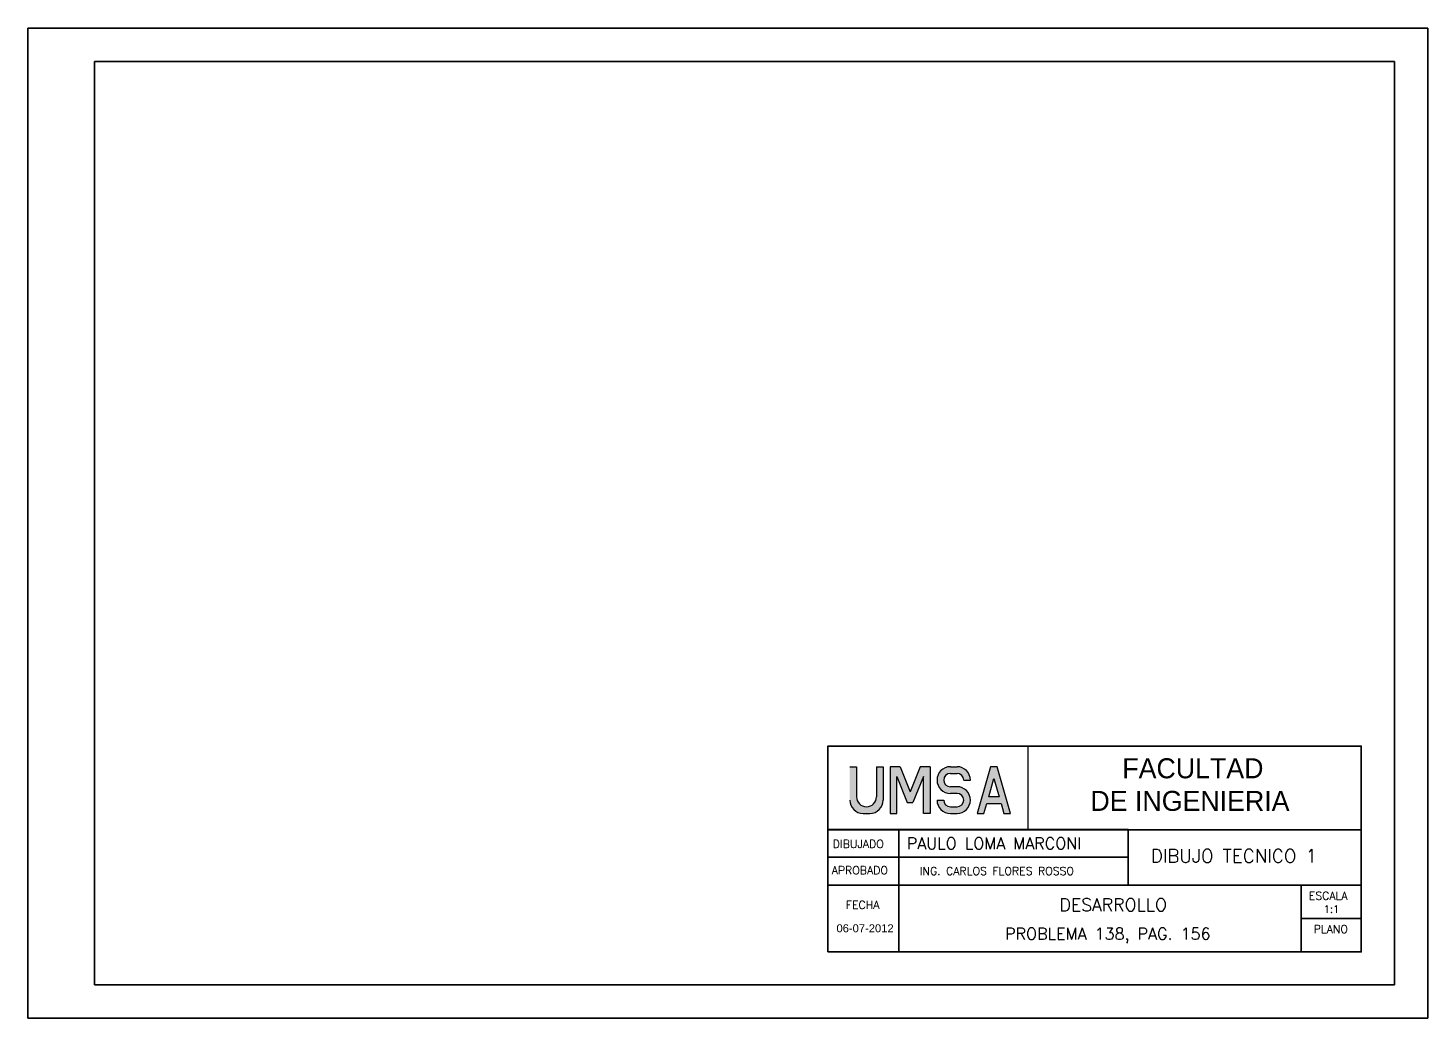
# Model space of a CAD drawing. Header units: millimetres. Extents: x -610 to 6844, y -355 to 774.
# Drawn here: x 6424 to 6844, y 3.6 to 300.6 of the extents above; entities that cross this region are included whole.
import ezdxf

# ---------------------------------------------------------------- set-up
doc = ezdxf.new("R2010")
doc.units = ezdxf.units.MM
doc.header["$LTSCALE"] = 0.1
for name, color, linetype, lineweight in [('A2', 2, 'Continuous', 30), ('L2', 4, 'Continuous', 35), ('MARGEN', 5, 'Continuous', 35), ('T1', 2, 'Continuous', 25), ('TEXT1', 2, 'Continuous', 20), ('TEXT2', 4, 'Continuous', 30)]:
    doc.layers.add(name, color=color, linetype=linetype, lineweight=lineweight)
doc.styles.add('ARIA', font='ARIALUNI.TTF')
doc.styles.add('SIMPLEX', font='simplex.shx')
doc.styles.add('TEXTO GRUESO', font='ARLRDBD.TTF')

msp = doc.modelspace()

# ---------------------------------------------------------------- hatches: boundary and pattern name
at = {"layer": 'TEXT2'}
h = msp.add_hatch(color=256, dxfattribs=at)
edge = h.paths.add_edge_path()
edge.add_arc((6675.567, 70.022), 3, 180, 360)
edge.add_line((6678.567, 70.022), (6678.567, 79.022))
edge.add_line((6678.567, 79.022), (6680.567, 79.022))
edge.add_line((6680.567, 79.022), (6680.567, 69.022))
edge.add_arc((6676.567, 69.022), 4, 270, 360, ccw=False)
edge.add_line((6676.567, 65.022), (6674.567, 65.022))
edge.add_arc((6674.567, 69.022), 4, 180, 270, ccw=False)
edge.add_line((6670.567, 69.022), (6670.567, 79.022))
edge.add_line((6670.567, 79.022), (6672.567, 79.022))
edge.add_line((6672.567, 79.022), (6672.567, 70.022))
msp.add_hatch(color=256, dxfattribs=at).paths.add_polyline_path([(6687.792, 68.28), (6689.506, 68.28), (6692.649, 76.137), (6692.649, 65.022), (6694.649, 65.022), (6694.649, 79.022), (6691.649, 79.022), (6688.649, 71.522), (6685.649, 79.022), (6682.649, 79.022), (6682.649, 65.022), (6684.649, 65.022), (6684.649, 76.137)])
h = msp.add_hatch(color=256, dxfattribs=at)
edge = h.paths.add_edge_path()
edge.add_line((6700.73, 79.022), (6702.73, 79.022))
edge.add_arc((6702.73, 75.022), 4, 0, 90, ccw=False)
edge.add_line((6706.73, 75.022), (6704.73, 75.022))
edge.add_arc((6702.73, 75.022), 2, 0, 90)
edge.add_line((6702.73, 77.022), (6700.73, 77.022))
edge.add_arc((6700.73, 75.022), 2, 90, 270)
edge.add_line((6700.73, 73.022), (6702.73, 73.022))
edge.add_arc((6702.73, 69.022), 4, -90, 90, ccw=False)
edge.add_line((6702.73, 65.022), (6700.73, 65.022))
edge.add_arc((6700.73, 69.022), 4, 180, 270, ccw=False)
edge.add_line((6696.73, 69.022), (6698.73, 69.022))
edge.add_arc((6700.73, 69.022), 2, 180, 270)
edge.add_line((6700.73, 67.022), (6702.73, 67.022))
edge.add_arc((6702.73, 69.022), 2, 270, 450)
edge.add_line((6702.73, 71.022), (6700.73, 71.022))
edge.add_arc((6700.73, 75.022), 4, 90, 270, ccw=False)
h = msp.add_hatch(color=256, dxfattribs=at)
h.paths.add_polyline_path([(6715.383, 70.022), (6712.24, 70.022), (6713.811, 75.522)], flags=16)
h.paths.add_polyline_path([(6711.669, 68.022), (6715.954, 68.022), (6716.811, 65.022), (6718.811, 65.022), (6714.811, 79.022), (6712.811, 79.022), (6708.811, 65.022), (6710.811, 65.022)])

# ---------------------------------------------------------------- linework, layer by layer
at = {"layer": 'L2'}
for p, q in [((6844.022, 300.639), (6424.022, 300.639)), ((6424.022, 300.639), (6424.022, 3.639)), ((6844.022, 3.639), (6844.022, 300.639)), ((6834.022, 290.639), (6444.022, 290.639)), ((6444.022, 290.639), (6444.022, 13.639)), ((6834.022, 13.639), (6834.022, 290.639)), ((6444.022, 13.639), (6834.022, 13.639)), ((6424.022, 3.639), (6844.022, 3.639))]:
    msp.add_line(p, q, dxfattribs=at)
at = {"layer": 'MARGEN'}
for p, q in [((6664.01, 60.153), (6754.03, 60.153)), ((6664.01, 60.095), (6824.01, 60.095)), ((6685.228, 60.153), (6685.228, 23.453)), ((6754.03, 60.153), (6754.03, 43.453)), ((6664.01, 51.853), (6754.03, 51.853)), ((6664.01, 43.453), (6824.01, 43.453)), ((6806.01, 43.453), (6806.01, 23.453)), ((6806.01, 33.453), (6824.01, 33.453))]:
    msp.add_line(p, q, dxfattribs=at)
msp.add_lwpolyline([(6664.01, 23.453), (6824.01, 23.453), (6824.01, 85.212), (6664.01, 85.212)], close=True, dxfattribs=at)
at = {"layer": 'TEXT2'}
for p, q in [((6724.01, 85.095), (6724.01, 60.095)), ((6670.567, 79.022), (6672.567, 79.022)), ((6672.567, 79.022), (6672.567, 70.022)), ((6678.567, 79.022), (6680.567, 79.022)), ((6678.567, 79.022), (6678.567, 70.022)), ((6680.567, 79.022), (6680.567, 69.022)), ((6682.649, 79.022), (6682.649, 65.022)), ((6685.649, 79.022), (6682.649, 79.022)), ((6684.649, 65.022), (6684.649, 76.137)), ((6684.649, 76.137), (6687.792, 68.28)), ((6685.649, 79.022), (6688.649, 71.522)), ((6691.649, 79.022), (6688.649, 71.522)), ((6692.649, 76.137), (6689.506, 68.28)), ((6694.649, 79.022), (6691.649, 79.022)), ((6692.649, 65.022), (6692.649, 76.137)), ((6694.649, 79.022), (6694.649, 65.022)), ((6700.73, 79.022), (6702.73, 79.022)), ((6700.73, 77.022), (6702.73, 77.022)), ((6702.73, 73.022), (6700.73, 73.022)), ((6704.73, 75.022), (6706.73, 75.022)), ((6712.24, 70.022), (6713.811, 75.522)), ((6713.811, 75.522), (6715.383, 70.022)), ((6687.792, 68.28), (6689.506, 68.28)), ((6696.73, 69.022), (6698.73, 69.022)), ((6702.73, 71.022), (6700.73, 71.022)), ((6710.811, 65.022), (6711.669, 68.022)), ((6711.669, 68.022), (6715.954, 68.022)), ((6715.383, 70.022), (6712.24, 70.022)), ((6715.954, 68.022), (6716.811, 65.022)), ((6674.567, 65.022), (6676.567, 65.022)), ((6682.649, 65.022), (6684.649, 65.022)), ((6694.649, 65.022), (6692.649, 65.022)), ((6700.73, 67.022), (6702.73, 67.022)), ((6700.73, 65.022), (6702.73, 65.022)), ((6716.811, 65.022), (6718.811, 65.022))]:
    msp.add_line(p, q, dxfattribs=at)
msp.add_lwpolyline([(6718.811, 65.022), (6714.811, 79.022), (6712.811, 79.022), (6708.811, 65.022), (6710.811, 65.022)], dxfattribs=at)
for centre, radius, start, end in [((6700.73, 75.022), 4, 90, 270), ((6700.73, 75.022), 2, 90, 270), ((6702.73, 75.022), 4, 0, 90), ((6702.73, 75.022), 2, 0, 90), ((6702.73, 69.022), 4, 270, 90), ((6674.567, 69.022), 4, 180, 270), ((6675.567, 70.022), 3, 180, 0), ((6676.567, 69.022), 4, 270, 0), ((6700.73, 69.022), 4, 180, 270), ((6700.73, 69.022), 2, 180, 270), ((6702.73, 69.022), 2, 270, 90)]:
    msp.add_arc(centre, radius, start, end, dxfattribs=at)

# ---------------------------------------------------------------- texts
at = {"layer": 'A2', "style": 'SIMPLEX'}
for s, height, p in [('DESARROLLO', 3.8, (6733.467, 35.712)), ('PROBLEMA 138, PAG. 156', 3.5, (6717.165, 27.151))]:
    msp.add_text(s, height=height, dxfattribs=at).set_placement(p)
at = {"layer": 'L2', "insert": (6666.565, 31.753), "char_height": 2.4, "width": 11.65285, "attachment_point": 1, "style": 'ARIA'}
msp.add_mtext('06-07-2012', dxfattribs=at)
at = {"layer": 'T1', "insert": (6685.228, 57.75), "char_height": 3.5, "attachment_point": 1, "style": 'SIMPLEX'}
msp.add_mtext_dynamic_manual_height_columns(' PAULO LOMA MARCONI', width=68.80213, gutter_width=17.5, heights=[0], dxfattribs=at)
at = {"layer": 'TEXT1', "style": 'SIMPLEX'}
for s, height, p in [('DIBUJADO', 2.4, (6665.445, 54.667)), ('APROBADO', 2.4, (6665.132, 46.759)), ('ING. CARLOS FLORES ROSSO', 2.4, (6691.539, 46.534)), ('FECHA', 2.4, (6669.372, 36.37)), ('ESCALA', 2.4, (6808.261, 39.115)), ('1:1', 2.2, (6812.7, 35.197)), ('PLANO', 2.4, (6809.733, 29.103))]:
    msp.add_text(s, height=height, dxfattribs=at).set_placement(p)
at = {"layer": 'TEXT2'}
for s, height, style, p in [('FACULTAD', 6, 'TEXTO GRUESO', (6752.313, 75.556)), ('DE INGENIERIA', 6, 'TEXTO GRUESO', (6742.742, 65.774)), ('DIBUJO TECNICO 1', 4, 'SIMPLEX', (6760.843, 50.255))]:
    msp.add_text(s, height=height, dxfattribs=dict(at, style=style)).set_placement(p)

doc.saveas('drawing.dxf')
